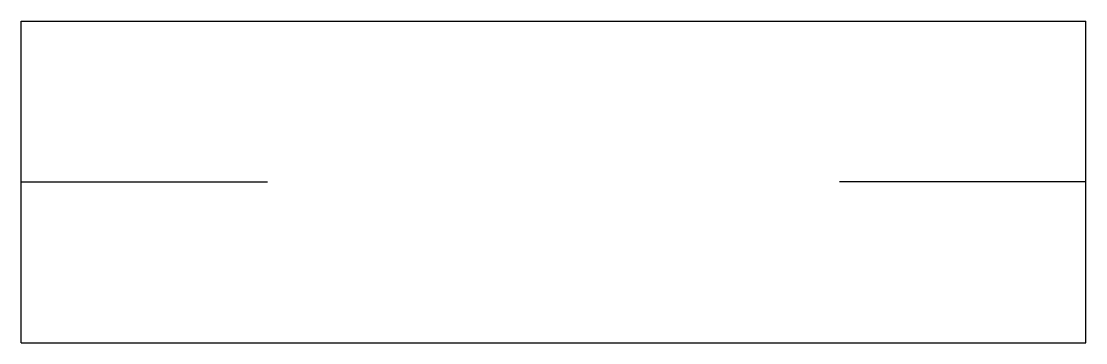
# Model space of a CAD drawing. Extents: x 13.936 to 14.156, y 15.394 to 15.46.
import ezdxf

# ---------------------------------------------------------------- set-up
doc = ezdxf.new("R2010")
doc.units = 0
doc.header["$MEASUREMENT"] = 0
doc.layers.get('0').update_dxf_attribs({"linetype": 'CONTINUOUS'})

msp = doc.modelspace()

# ---------------------------------------------------------------- linework, layer by layer
for p, q in [((13.93574, 15.3936), (13.93574, 15.4602)), ((13.93574, 15.4602), (14.15614, 15.4602)), ((14.15614, 15.3936), (14.15614, 15.4602)), ((13.93574, 15.4269), (13.9867, 15.4269)), ((14.15614, 15.4269), (14.10518, 15.4269)), ((13.93574, 15.3936), (14.15614, 15.3936))]:
    msp.add_line(p, q)

doc.saveas('drawing.dxf')
